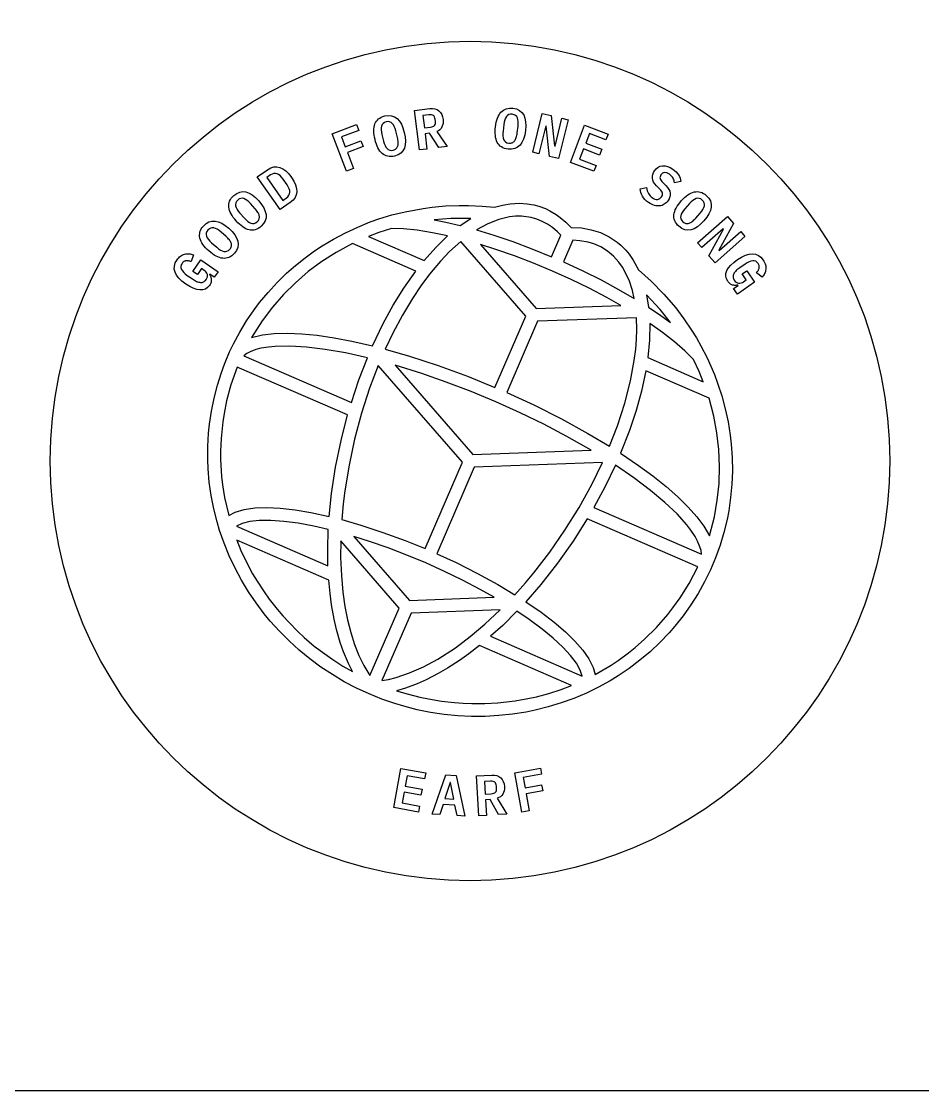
# Model space of a CAD drawing. Header units: millimetres. Extents: x 0 to 600, y 0 to 400.
# Drawn here: x 51.6 to 94.6, y 0 to 50.9 of the extents above; entities that cross this region are included whole.
import ezdxf

# ---------------------------------------------------------------- set-up
doc = ezdxf.new("R2010")
doc.units = ezdxf.units.MM
for name, color, linetype in [('CUT', 7, 'Continuous'), ('ENGRAVE_BACK_MIRRORED', 7, 'Continuous'), ('ENGRAVE_FRONT', 7, 'Continuous'), ('SHEET', 7, 'Continuous')]:
    doc.layers.add(name, color=color, linetype=linetype)

msp = doc.modelspace()

# ---------------------------------------------------------------- linework, layer by layer
at = {"layer": 'CUT'}
msp.add_circle((73, 30), 20, dxfattribs=at)
at = {"layer": 'ENGRAVE_BACK_MIRRORED'}
for points in [[(84.992, 33.107), (85.16, 32.486), (85.295, 31.859), (85.396, 31.226), (85.445, 30.797), (85.49, 30.16), (85.499, 29.522), (85.475, 28.891), (85.417, 28.258), (85.324, 27.629), (85.243, 27.208), (85.094, 26.591), (84.912, 25.983), (84.697, 25.386), (84.452, 24.807), (84.174, 24.238), (83.865, 23.684), (83.526, 23.147), (83.158, 22.629), (82.763, 22.132), (82.48, 21.808), (82.045, 21.351), (81.58, 20.914), (81.092, 20.502), (80.582, 20.116), (80.052, 19.758), (79.682, 19.531), (79.12, 19.22), (78.541, 18.939), (77.947, 18.688), (77.345, 18.469), (76.726, 18.28), (76.096, 18.124), (75.667, 18.036), (75.024, 17.934), (74.376, 17.866), (73.724, 17.83), (73.071, 17.828), (72.417, 17.859), (71.77, 17.922), (71.121, 18.019), (70.477, 18.149), (69.84, 18.311), (69.416, 18.439), (68.795, 18.654), (68.187, 18.899), (67.588, 19.177), (67.006, 19.484), (66.441, 19.819), (65.894, 20.182), (65.366, 20.572), (64.858, 20.988), (64.377, 21.425), (63.916, 21.888), (63.479, 22.374), (63.199, 22.714), (62.807, 23.235), (62.442, 23.773), (62.109, 24.325), (61.803, 24.896), (61.527, 25.482), (61.283, 26.079), (61.071, 26.688), (60.947, 27.104), (60.79, 27.727), (60.667, 28.351), (60.577, 28.985), (60.522, 29.622), (60.503, 30.053), (60.505, 30.69), (60.54, 31.32), (60.584, 31.748), (60.676, 32.377), (60.802, 32.994), (60.962, 33.608), (61.155, 34.212), (61.303, 34.614), (61.548, 35.193), (61.733, 35.579), (62.029, 36.133), (62.358, 36.676), (62.716, 37.2), (62.974, 37.543), (63.375, 38.029), (63.806, 38.498), (64.262, 38.943), (64.584, 39.229), (65.075, 39.629), (65.592, 40.006), (65.953, 40.245), (66.503, 40.576), (67.071, 40.877), (67.65, 41.146), (68.249, 41.387), (68.66, 41.533), (69.28, 41.721), (69.904, 41.876), (70.761, 42.035), (71.192, 42.092), (71.836, 42.15), (72.488, 42.174), (72.929, 42.172), (73.578, 42.142), (74.161, 42.086), (74.542, 42.19), (74.907, 42.253), (75.364, 42.279), (75.719, 42.256), (76.046, 42.199), (76.277, 42.137), (76.588, 42.022), (76.806, 41.919), (77.099, 41.747), (77.301, 41.605), (77.571, 41.38), (77.825, 41.128), (78.303, 41.104), (78.773, 41.021), (79.216, 40.881), (79.629, 40.682), (80.007, 40.427), (80.182, 40.279), (80.419, 40.041), (80.575, 39.853), (80.775, 39.569), (81.028, 39.109), (81.627, 38.572), (82.233, 37.952), (82.798, 37.29), (83.193, 36.765), (83.555, 36.231), (83.782, 35.862), (83.999, 35.482), (84.292, 34.91), (84.641, 34.116), (84.793, 33.714), (84.992, 33.107)], [(73.032, 41.556), (72.084, 41.549), (71.285, 41.485), (71.846, 41.374), (72.529, 41.215), (73.032, 41.556)], [(77.33, 40.759), (77.161, 40.924), (76.927, 41.118), (76.685, 41.283), (76.435, 41.418), (76.178, 41.524), (75.913, 41.6), (75.456, 41.663), (75.171, 41.661), (74.878, 41.63), (74.375, 41.511), (73.855, 41.306), (73.309, 41.006), (74.129, 40.758), (75.032, 40.454), (75.947, 40.114), (76.886, 39.733), (77.33, 40.759)], [(71.933, 40.727), (71.207, 40.876), (70.489, 40.99), (69.834, 41.057), (69.259, 41.077), (68.658, 40.883), (68.16, 40.694), (70.809, 39.546), (71.367, 40.177), (71.933, 40.727)], [(70.417, 39.047), (67.401, 40.355), (66.626, 39.939), (65.942, 39.503), (65.293, 39.02), (64.681, 38.494), (64.109, 37.927), (63.581, 37.321), (63.098, 36.679), (62.593, 35.884), (63.111, 36.006), (63.67, 36.071), (64.293, 36.089), (64.979, 36.061), (65.722, 35.989), (66.52, 35.873), (67.364, 35.715), (68.361, 35.487), (68.869, 36.546), (69.344, 37.416), (69.848, 38.235), (70.417, 39.047)], [(68.964, 35.332), (70.122, 34.997), (71.488, 34.549), (72.876, 34.037), (74.185, 33.505), (75.657, 36.899), (72.559, 40.458), (72.027, 39.974), (71.599, 39.524), (71.073, 38.895), (70.661, 38.341), (70.262, 37.745), (69.781, 36.946), (69.326, 36.092), (68.964, 35.332)], [(80.184, 37.413), (79.513, 37.79), (78.677, 38.228), (77.811, 38.649), (76.924, 39.05), (76.025, 39.424), (75.125, 39.768), (74.234, 40.079), (73.5, 40.311), (76.15, 37.266), (80.184, 37.413)], [(77.448, 39.489), (78.368, 39.064), (79.241, 38.629), (80.081, 38.177), (80.822, 37.749), (80.735, 38.125), (80.592, 38.568), (80.462, 38.872), (80.26, 39.236), (80.089, 39.48), (79.834, 39.764), (79.551, 40.003), (79.239, 40.196), (78.898, 40.345), (78.623, 40.426), (78.232, 40.495), (77.893, 40.515), (77.448, 39.489)], [(82.555, 36.599), (82.056, 37.225), (81.413, 37.922), (81.508, 37.322), (82.091, 36.932), (82.555, 36.599)], [(80.826, 34.782), (80.894, 35.328), (80.932, 35.801), (80.948, 36.258), (80.935, 36.826), (76.22, 36.655), (74.748, 33.261), (76.032, 32.669), (77.354, 32.006), (78.615, 31.315), (79.651, 30.698), (80.025, 31.667), (80.379, 32.76), (80.65, 33.821), (80.826, 34.782)], [(84.114, 33.777), (83.912, 34.27), (83.643, 34.841), (83.235, 35.247), (82.739, 35.679), (82.164, 36.125), (81.559, 36.553), (81.544, 35.764), (81.466, 34.926), (84.114, 33.777)], [(68.115, 34.916), (67.071, 35.148), (66.104, 35.318), (65.215, 35.427), (64.415, 35.474), (63.715, 35.459), (63.406, 35.429), (63.039, 35.368), (62.8, 35.306), (62.531, 35.206), (62.368, 35.12), (62.216, 35.01), (67.345, 32.786), (67.71, 33.873), (68.115, 34.916)], [(61.503, 27.395), (61.811, 27.557), (62.243, 27.688), (62.741, 27.761), (63.319, 27.782), (63.956, 27.752), (64.661, 27.673), (65.418, 27.546), (66.286, 27.358), (66.398, 28.447), (66.592, 29.712), (66.854, 30.977), (67.169, 32.194), (61.909, 34.475), (61.609, 33.632), (61.4, 32.858), (61.28, 32.268), (61.218, 31.871), (61.137, 31.072), (61.114, 30.468), (61.117, 30.065), (61.165, 29.259), (61.211, 28.857), (61.307, 28.256), (61.503, 27.395)], [(67.832, 32.28), (67.5, 31.045), (67.234, 29.808), (67.034, 28.573), (66.959, 27.961), (66.89, 27.205), (67.801, 26.942), (68.849, 26.599), (69.916, 26.205), (70.855, 25.824), (72.642, 29.945), (68.629, 34.554), (68.217, 33.469), (67.832, 32.28)], [(74.223, 32.821), (73.047, 33.311), (71.87, 33.761), (70.705, 34.167), (69.435, 34.563), (73.135, 30.312), (78.767, 30.516), (77.611, 31.173), (76.518, 31.746), (75.384, 32.298), (74.223, 32.821)], [(80.176, 30.365), (81.024, 29.792), (81.716, 29.285), (82.347, 28.781), (82.907, 28.288), (83.396, 27.807), (83.809, 27.339), (84.143, 26.887), (84.408, 26.426), (84.643, 27.338), (84.782, 28.129), (84.863, 28.928), (84.887, 29.733), (84.852, 30.54), (84.76, 31.344), (84.611, 32.141), (84.386, 32.991), (81.369, 34.299), (81.166, 33.328), (80.912, 32.401), (80.602, 31.459), (80.176, 30.365)], [(78.197, 27.786), (78.801, 28.88), (79.312, 29.922), (73.204, 29.701), (71.418, 25.58), (72.339, 25.155), (73.355, 24.645), (74.322, 24.115), (75.136, 23.629), (75.641, 24.196), (76.037, 24.67), (76.801, 25.66), (77.522, 26.7), (78.197, 27.786)], [(84.028, 25.553), (84.005, 25.739), (83.956, 25.917), (83.845, 26.182), (83.726, 26.399), (83.521, 26.708), (83.331, 26.954), (82.864, 27.475), (82.283, 28.027), (81.596, 28.601), (80.811, 29.191), (79.927, 29.795), (79.443, 28.786), (78.899, 27.777), (84.028, 25.553)], [(66.246, 26.737), (65.557, 26.893), (64.81, 27.03), (64.122, 27.121), (63.503, 27.164), (62.959, 27.161), (62.502, 27.113), (62.139, 27.025), (61.867, 26.9), (66.231, 25.007), (66.219, 25.781), (66.246, 26.737)], [(75.661, 23.294), (76.391, 22.789), (77.001, 22.322), (77.541, 21.862), (77.998, 21.418), (78.378, 20.981), (78.665, 20.568), (78.865, 20.163), (78.957, 19.828), (79.72, 20.273), (80.058, 20.497), (80.548, 20.855), (80.864, 21.107), (81.319, 21.506), (81.891, 22.073), (82.419, 22.679), (82.666, 22.996), (83.015, 23.486), (83.437, 24.168), (83.847, 24.963), (78.587, 27.243), (77.914, 26.182), (77.169, 25.126), (76.379, 24.12), (75.661, 23.294)], [(61.886, 26.223), (62.088, 25.73), (62.35, 25.174), (62.641, 24.63), (62.851, 24.276), (63.188, 23.758), (63.429, 23.422), (63.811, 22.933), (64.08, 22.618), (64.36, 22.312), (64.799, 21.87), (65.105, 21.588), (65.581, 21.184), (66.078, 20.804), (66.419, 20.565), (66.947, 20.228), (67.401, 19.967), (67.205, 20.356), (66.975, 20.902), (66.819, 21.348), (66.642, 21.966), (66.527, 22.462), (66.403, 23.145), (66.331, 23.685), (66.27, 24.322), (61.886, 26.223)], [(66.869, 24.549), (66.94, 23.754), (67.036, 23.073), (67.162, 22.428), (67.316, 21.821), (67.498, 21.256), (67.706, 20.736), (67.938, 20.263), (68.234, 19.779), (69.626, 22.99), (66.839, 26.193), (66.835, 25.395), (66.869, 24.549)], [(67.47, 26.402), (70.12, 23.357), (74.154, 23.504), (73.482, 23.881), (72.647, 24.319), (71.781, 24.741), (70.893, 25.141), (69.994, 25.515), (69.095, 25.859), (68.204, 26.17), (67.47, 26.402)], [(68.797, 19.535), (69.108, 19.591), (69.476, 19.683), (70.115, 19.899), (70.78, 20.193), (71.464, 20.563), (72.301, 21.104), (73.007, 21.632), (73.712, 22.226), (74.432, 22.9), (70.189, 22.746), (68.797, 19.535)], [(78.347, 19.754), (78.252, 20.038), (78.068, 20.364), (77.791, 20.731), (77.422, 21.129), (76.967, 21.552), (76.43, 21.992), (75.82, 22.443), (75.235, 22.839), (74.556, 22.167), (73.982, 21.647), (78.347, 19.754)], [(73.456, 21.206), (72.949, 20.815), (72.505, 20.499), (71.923, 20.123), (71.482, 19.868), (70.909, 19.574), (70.477, 19.383), (69.922, 19.178), (69.504, 19.055), (70.004, 18.902), (70.611, 18.747), (71.019, 18.662), (71.636, 18.559), (72.256, 18.487), (72.671, 18.457), (73.086, 18.441), (73.709, 18.443), (74.329, 18.477), (74.741, 18.518), (75.15, 18.572), (75.76, 18.679), (76.162, 18.768), (76.757, 18.927), (77.342, 19.117), (77.84, 19.306), (73.456, 21.206)]]:
    msp.add_lwpolyline(points, close=True, dxfattribs=at)
at = {"layer": 'ENGRAVE_FRONT'}
for points in [[(68.707, 44.767), (68.659, 44.838), (68.615, 44.917), (68.574, 45.004), (68.537, 45.099), (68.504, 45.201), (68.474, 45.311), (68.449, 45.421), (68.431, 45.527), (68.42, 45.628), (68.415, 45.724), (68.417, 45.816), (68.427, 45.901), (68.443, 45.981), (68.468, 46.056), (68.499, 46.124), (68.539, 46.187), (68.585, 46.244), (68.64, 46.296), (68.702, 46.341), (68.772, 46.38), (68.85, 46.412), (68.935, 46.438), (69.107, 46.463), (69.263, 46.452), (69.402, 46.403), (69.526, 46.317), (69.634, 46.197), (69.727, 46.047), (69.806, 45.867), (69.869, 45.656), (69.911, 45.44), (69.926, 45.244), (69.913, 45.068), (69.874, 44.911), (69.804, 44.778), (69.703, 44.67), (69.571, 44.587), (69.407, 44.53), (69.319, 44.512), (69.235, 44.504), (69.155, 44.506), (69.079, 44.517), (69.007, 44.538), (68.939, 44.566), (68.875, 44.604), (68.815, 44.65), (68.759, 44.704), (68.707, 44.767)], [(71.692, 46.403), (71.717, 46.276), (71.723, 46.176), (71.716, 46.082), (71.696, 45.995), (71.663, 45.915), (71.618, 45.844), (71.561, 45.785), (71.492, 45.737), (71.411, 45.702), (71.908, 44.978), (71.519, 44.93), (71.07, 45.619), (70.857, 45.593), (70.946, 44.861), (70.592, 44.818), (70.362, 46.704), (71.078, 46.791), (71.209, 46.797), (71.326, 46.781), (71.429, 46.744), (71.519, 46.685), (71.593, 46.608), (71.651, 46.514), (71.692, 46.403)], [(71.327, 46.341), (71.309, 46.39), (71.284, 46.43), (71.253, 46.46), (71.214, 46.481), (71.165, 46.493), (71.107, 46.497), (71.04, 46.493), (70.751, 46.458), (70.823, 45.869), (71.112, 45.904), (71.178, 45.915), (71.233, 45.933), (71.277, 45.957), (71.311, 45.987), (71.334, 46.024), (71.348, 46.068), (71.353, 46.12), (71.35, 46.18), (71.338, 46.282), (71.327, 46.341)], [(74.24, 45.328), (74.22, 45.411), (74.207, 45.501), (74.2, 45.597), (74.199, 45.699), (74.204, 45.807), (74.215, 45.92), (74.231, 46.031), (74.252, 46.136), (74.277, 46.235), (74.307, 46.327), (74.342, 46.412), (74.381, 46.488), (74.425, 46.557), (74.474, 46.618), (74.528, 46.671), (74.587, 46.715), (74.651, 46.752), (74.72, 46.781), (74.795, 46.801), (74.874, 46.813), (74.958, 46.815), (75.047, 46.808), (75.217, 46.771), (75.358, 46.705), (75.472, 46.61), (75.556, 46.486), (75.615, 46.336), (75.649, 46.162), (75.658, 45.966), (75.642, 45.746), (75.604, 45.529), (75.549, 45.341), (75.474, 45.18), (75.381, 45.048), (75.269, 44.948), (75.136, 44.883), (74.983, 44.853), (74.81, 44.858), (74.721, 44.872), (74.64, 44.895), (74.566, 44.925), (74.499, 44.963), (74.439, 45.007), (74.385, 45.058), (74.339, 45.116), (74.299, 45.18), (74.266, 45.251), (74.24, 45.328)], [(75.168, 45.326), (75.187, 45.368), (75.202, 45.414), (75.216, 45.464), (75.228, 45.517), (75.239, 45.573), (75.247, 45.632), (75.286, 45.954), (75.295, 46.07), (75.294, 46.174), (75.282, 46.266), (75.258, 46.347), (75.222, 46.414), (75.168, 46.465), (75.098, 46.5), (75.012, 46.519), (74.924, 46.521), (74.847, 46.504), (74.783, 46.467), (74.732, 46.411), (74.69, 46.338), (74.656, 46.252), (74.629, 46.151), (74.61, 46.036), (74.571, 45.712), (74.562, 45.596), (74.563, 45.492), (74.575, 45.4), (74.599, 45.319), (74.635, 45.252), (74.689, 45.201), (74.759, 45.166), (74.845, 45.147), (74.891, 45.143), (74.933, 45.145), (74.973, 45.152), (75.009, 45.164), (75.042, 45.18), (75.073, 45.201), (75.1, 45.226), (75.125, 45.255), (75.148, 45.289), (75.168, 45.326)], [(77.672, 46.254), (77.216, 44.409), (76.791, 44.514), (76.635, 45.958), (76.608, 45.964), (76.281, 44.64), (75.985, 44.714), (76.441, 46.558), (76.867, 46.453), (77.023, 45.009), (77.049, 45.003), (77.377, 46.327), (77.672, 46.254)], [(67.156, 44.699), (67.446, 43.936), (67.113, 43.809), (66.437, 45.585), (67.597, 46.026), (67.702, 45.752), (66.875, 45.437), (67.051, 44.974), (67.797, 45.258), (67.901, 44.983), (67.156, 44.699)], [(69.576, 45.095), (69.578, 45.141), (69.576, 45.19), (69.571, 45.241), (69.564, 45.295), (69.553, 45.351), (69.54, 45.409), (69.462, 45.724), (69.43, 45.835), (69.392, 45.932), (69.347, 46.014), (69.297, 46.081), (69.239, 46.131), (69.171, 46.159), (69.093, 46.167), (69.005, 46.155), (68.922, 46.125), (68.857, 46.082), (68.81, 46.025), (68.782, 45.954), (68.768, 45.871), (68.767, 45.778), (68.778, 45.674), (68.802, 45.561), (68.88, 45.243), (68.913, 45.132), (68.951, 45.035), (68.995, 44.953), (69.046, 44.886), (69.104, 44.837), (69.172, 44.808), (69.25, 44.8), (69.337, 44.812), (69.381, 44.826), (69.42, 44.842), (69.455, 44.863), (69.484, 44.887), (69.51, 44.914), (69.531, 44.944), (69.548, 44.977), (69.561, 45.014), (69.57, 45.053), (69.576, 45.095)], [(78.407, 44.866), (78.221, 44.377), (79.009, 44.077), (78.905, 43.802), (77.783, 44.229), (78.459, 46.005), (79.581, 45.578), (79.476, 45.303), (78.687, 45.604), (78.511, 45.14), (79.272, 44.851), (79.167, 44.576), (78.407, 44.866)], [(64.494, 43.511), (64.609, 43.326), (64.689, 43.15), (64.736, 42.984), (64.748, 42.827), (64.724, 42.682), (64.664, 42.547), (64.567, 42.424), (64.433, 42.313), (63.948, 41.977), (62.866, 43.538), (63.351, 43.875), (63.502, 43.961), (63.652, 44.008), (63.799, 44.017), (63.944, 43.987), (64.086, 43.921), (64.226, 43.819), (64.362, 43.683), (64.494, 43.511)], [(81.108, 42.966), (81.412, 43.027), (81.424, 42.949), (81.442, 42.876), (81.467, 42.809), (81.498, 42.747), (81.535, 42.69), (81.578, 42.638), (81.627, 42.59), (81.682, 42.547), (81.748, 42.507), (81.812, 42.48), (81.872, 42.466), (81.93, 42.465), (81.985, 42.477), (82.035, 42.502), (82.081, 42.54), (82.123, 42.59), (82.15, 42.637), (82.166, 42.682), (82.172, 42.726), (82.167, 42.769), (82.151, 42.814), (82.124, 42.861), (82.085, 42.91), (82.034, 42.963), (81.887, 43.105), (81.803, 43.199), (81.741, 43.292), (81.703, 43.385), (81.687, 43.477), (81.69, 43.567), (81.709, 43.655), (81.743, 43.74), (81.792, 43.823), (81.874, 43.922), (81.965, 43.996), (82.065, 44.044), (82.175, 44.066), (82.291, 44.063), (82.411, 44.035), (82.534, 43.983), (82.661, 43.906), (82.747, 43.841), (82.821, 43.773), (82.885, 43.703), (82.937, 43.629), (82.978, 43.553), (83.009, 43.477), (83.03, 43.4), (83.041, 43.322), (82.741, 43.258), (82.733, 43.316), (82.718, 43.372), (82.698, 43.426), (82.673, 43.479), (82.64, 43.53), (82.6, 43.578), (82.552, 43.623), (82.497, 43.665), (82.376, 43.73), (82.269, 43.745), (82.176, 43.713), (82.096, 43.632), (82.07, 43.587), (82.055, 43.544), (82.05, 43.501), (82.055, 43.458), (82.072, 43.414), (82.1, 43.367), (82.139, 43.316), (82.191, 43.262), (82.334, 43.119), (82.413, 43.03), (82.472, 42.94), (82.512, 42.85), (82.532, 42.76), (82.534, 42.671), (82.517, 42.582), (82.484, 42.493), (82.432, 42.406), (82.392, 42.354), (82.35, 42.307), (82.304, 42.267), (82.255, 42.232), (82.204, 42.203), (82.15, 42.18), (82.093, 42.163), (82.035, 42.153), (81.974, 42.149), (81.912, 42.151), (81.848, 42.161), (81.782, 42.177), (81.715, 42.201), (81.647, 42.231), (81.578, 42.269), (81.508, 42.314), (81.414, 42.386), (81.333, 42.461), (81.266, 42.54), (81.212, 42.622), (81.171, 42.706), (81.139, 42.792), (81.118, 42.878), (81.108, 42.966)], [(64.093, 43.435), (64.023, 43.526), (63.952, 43.597), (63.879, 43.651), (63.805, 43.686), (63.729, 43.702), (63.652, 43.697), (63.574, 43.672), (63.494, 43.626), (63.317, 43.504), (64.074, 42.412), (64.251, 42.534), (64.321, 42.593), (64.372, 42.658), (64.404, 42.728), (64.416, 42.804), (64.409, 42.886), (64.384, 42.974), (64.341, 43.066), (64.281, 43.164), (64.093, 43.435)], [(62.395, 41.033), (62.32, 41.064), (62.244, 41.105), (62.168, 41.154), (62.091, 41.212), (62.014, 41.279), (61.937, 41.354), (61.859, 41.437), (61.787, 41.523), (61.721, 41.608), (61.664, 41.692), (61.615, 41.775), (61.574, 41.857), (61.543, 41.937), (61.52, 42.016), (61.507, 42.093), (61.503, 42.168), (61.509, 42.242), (61.523, 42.315), (61.547, 42.386), (61.581, 42.455), (61.625, 42.522), (61.679, 42.586), (61.743, 42.649), (61.883, 42.752), (62.026, 42.814), (62.172, 42.836), (62.322, 42.818), (62.473, 42.762), (62.626, 42.673), (62.779, 42.55), (62.933, 42.393), (63.071, 42.221), (63.176, 42.055), (63.247, 41.893), (63.284, 41.736), (63.285, 41.585), (63.247, 41.443), (63.168, 41.308), (63.05, 41.181), (62.98, 41.124), (62.909, 41.078), (62.838, 41.043), (62.765, 41.017), (62.692, 41.001), (62.618, 40.995), (62.544, 40.999), (62.47, 41.011), (62.395, 41.033)], [(82.728, 41.814), (82.75, 41.892), (82.781, 41.972), (82.822, 42.053), (82.87, 42.136), (82.928, 42.22), (82.993, 42.306), (83.067, 42.393), (83.144, 42.475), (83.221, 42.55), (83.298, 42.616), (83.374, 42.675), (83.451, 42.725), (83.527, 42.765), (83.602, 42.797), (83.677, 42.819), (83.752, 42.831), (83.826, 42.834), (83.899, 42.828), (83.973, 42.813), (84.045, 42.787), (84.117, 42.751), (84.187, 42.705), (84.257, 42.649), (84.375, 42.522), (84.454, 42.387), (84.493, 42.244), (84.492, 42.094), (84.454, 41.937), (84.383, 41.775), (84.279, 41.609), (84.141, 41.437), (83.986, 41.28), (83.833, 41.157), (83.68, 41.068), (83.529, 41.012), (83.38, 40.994), (83.233, 41.016), (83.09, 41.078), (82.95, 41.181), (82.886, 41.243), (82.832, 41.308), (82.789, 41.375), (82.755, 41.444), (82.731, 41.515), (82.716, 41.587), (82.711, 41.661), (82.715, 41.737), (82.728, 41.814)], [(62.95, 41.72), (62.935, 41.76), (62.916, 41.801), (62.892, 41.844), (62.863, 41.887), (62.832, 41.931), (62.796, 41.976), (62.757, 42.021), (62.542, 42.263), (62.461, 42.347), (62.382, 42.414), (62.305, 42.466), (62.229, 42.502), (62.154, 42.519), (62.081, 42.512), (62.008, 42.483), (61.937, 42.431), (61.877, 42.366), (61.839, 42.297), (61.825, 42.225), (61.833, 42.149), (61.859, 42.07), (61.902, 41.987), (61.96, 41.9), (62.034, 41.811), (62.251, 41.567), (62.331, 41.483), (62.41, 41.415), (62.488, 41.364), (62.564, 41.328), (62.638, 41.311), (62.712, 41.317), (62.784, 41.346), (62.856, 41.398), (62.889, 41.431), (62.915, 41.464), (62.936, 41.498), (62.952, 41.533), (62.961, 41.568), (62.966, 41.605), (62.965, 41.642), (62.96, 41.681), (62.95, 41.72)], [(83.474, 41.342), (83.512, 41.362), (83.551, 41.386), (83.59, 41.415), (83.63, 41.448), (83.67, 41.484), (83.711, 41.525), (83.751, 41.569), (83.966, 41.811), (84.04, 41.9), (84.098, 41.987), (84.141, 42.07), (84.167, 42.149), (84.175, 42.225), (84.161, 42.297), (84.123, 42.366), (84.063, 42.431), (83.992, 42.483), (83.919, 42.512), (83.846, 42.519), (83.771, 42.502), (83.695, 42.466), (83.618, 42.414), (83.539, 42.347), (83.458, 42.263), (83.241, 42.019), (83.167, 41.929), (83.109, 41.843), (83.067, 41.76), (83.04, 41.681), (83.032, 41.605), (83.047, 41.532), (83.084, 41.464), (83.144, 41.398), (83.18, 41.37), (83.216, 41.347), (83.252, 41.33), (83.288, 41.319), (83.325, 41.314), (83.362, 41.313), (83.399, 41.318), (83.436, 41.328), (83.474, 41.342)], [(61.139, 39.67), (61.06, 39.692), (60.98, 39.723), (60.899, 39.763), (60.816, 39.811), (60.731, 39.868), (60.645, 39.933), (60.558, 40.006), (60.476, 40.083), (60.401, 40.159), (60.334, 40.236), (60.275, 40.312), (60.224, 40.389), (60.183, 40.464), (60.152, 40.54), (60.129, 40.615), (60.116, 40.689), (60.113, 40.763), (60.119, 40.837), (60.134, 40.91), (60.159, 40.983), (60.194, 41.054), (60.24, 41.125), (60.296, 41.195), (60.423, 41.314), (60.557, 41.393), (60.7, 41.433), (60.85, 41.433), (61.007, 41.396), (61.169, 41.325), (61.336, 41.222), (61.509, 41.085), (61.666, 40.931), (61.79, 40.778), (61.88, 40.626), (61.937, 40.475), (61.956, 40.326), (61.935, 40.179), (61.873, 40.036), (61.771, 39.896), (61.708, 39.831), (61.644, 39.777), (61.577, 39.733), (61.508, 39.699), (61.438, 39.674), (61.365, 39.659), (61.291, 39.654), (61.216, 39.657), (61.139, 39.67)], [(85.897, 40.926), (86.099, 40.698), (84.673, 39.441), (84.383, 39.77), (85.077, 41.046), (85.059, 41.066), (84.036, 40.164), (83.834, 40.393), (85.26, 41.649), (85.55, 41.321), (84.856, 40.045), (84.874, 40.025), (85.897, 40.926)], [(61.607, 40.419), (61.587, 40.457), (61.563, 40.495), (61.534, 40.535), (61.5, 40.574), (61.464, 40.614), (61.423, 40.654), (61.379, 40.694), (61.136, 40.909), (61.046, 40.982), (60.959, 41.039), (60.876, 41.082), (60.796, 41.108), (60.72, 41.115), (60.648, 41.1), (60.58, 41.063), (60.515, 41.002), (60.463, 40.931), (60.434, 40.858), (60.429, 40.784), (60.445, 40.71), (60.482, 40.634), (60.534, 40.557), (60.602, 40.478), (60.686, 40.398), (60.931, 40.182), (61.021, 40.109), (61.108, 40.051), (61.191, 40.009), (61.271, 39.983), (61.347, 39.975), (61.419, 39.99), (61.487, 40.028), (61.552, 40.088), (61.581, 40.124), (61.603, 40.16), (61.62, 40.197), (61.631, 40.233), (61.636, 40.27), (61.636, 40.307), (61.631, 40.344), (61.621, 40.381), (61.607, 40.419)], [(60.664, 38.713), (60.67, 38.681), (60.673, 38.649), (60.674, 38.615), (60.672, 38.582), (60.667, 38.547), (60.659, 38.512), (60.647, 38.476), (60.632, 38.44), (60.612, 38.403), (60.589, 38.367), (60.499, 38.264), (60.393, 38.194), (60.271, 38.156), (60.132, 38.15), (59.98, 38.176), (59.817, 38.231), (59.643, 38.317), (59.459, 38.432), (59.277, 38.57), (59.131, 38.71), (59.021, 38.851), (58.947, 38.994), (58.91, 39.139), (58.913, 39.285), (58.956, 39.433), (59.039, 39.581), (59.08, 39.637), (59.122, 39.686), (59.166, 39.729), (59.211, 39.765), (59.258, 39.796), (59.305, 39.822), (59.354, 39.843), (59.403, 39.858), (59.454, 39.868), (59.505, 39.874), (59.557, 39.875), (59.609, 39.872), (59.662, 39.864), (59.716, 39.854), (59.769, 39.84), (59.822, 39.823), (59.714, 39.502), (59.684, 39.51), (59.653, 39.519), (59.623, 39.526), (59.593, 39.533), (59.563, 39.538), (59.534, 39.541), (59.506, 39.542), (59.477, 39.54), (59.45, 39.535), (59.423, 39.528), (59.397, 39.518), (59.371, 39.505), (59.346, 39.489), (59.323, 39.469), (59.3, 39.444), (59.278, 39.414), (59.238, 39.342), (59.221, 39.269), (59.225, 39.197), (59.251, 39.126), (59.296, 39.054), (59.357, 38.984), (59.434, 38.914), (59.527, 38.844), (59.778, 38.672), (59.828, 38.639), (59.878, 38.609), (59.926, 38.582), (59.973, 38.559), (60.02, 38.54), (60.065, 38.525), (60.109, 38.514), (60.151, 38.508), (60.192, 38.507), (60.231, 38.51), (60.269, 38.519), (60.305, 38.532), (60.338, 38.551), (60.371, 38.576), (60.401, 38.607), (60.429, 38.644), (60.465, 38.707), (60.486, 38.768), (60.493, 38.828), (60.485, 38.887), (60.464, 38.943), (60.433, 38.994), (60.391, 39.041), (60.338, 39.083), (60.21, 39.171), (60.014, 38.886), (59.801, 39.032), (60.177, 39.58), (60.996, 39.018), (60.816, 38.755), (60.598, 38.905), (60.586, 38.887), (60.602, 38.86), (60.617, 38.832), (60.631, 38.804), (60.644, 38.774), (60.655, 38.744), (60.664, 38.713)], [(85.572, 38.369), (85.54, 38.375), (85.508, 38.384), (85.477, 38.395), (85.446, 38.409), (85.416, 38.426), (85.386, 38.447), (85.357, 38.47), (85.329, 38.498), (85.302, 38.529), (85.276, 38.564), (85.212, 38.685), (85.185, 38.809), (85.194, 38.937), (85.238, 39.068), (85.317, 39.201), (85.428, 39.333), (85.57, 39.464), (85.744, 39.595), (85.938, 39.715), (86.121, 39.801), (86.293, 39.852), (86.453, 39.87), (86.601, 39.852), (86.736, 39.796), (86.858, 39.703), (86.967, 39.572), (87.004, 39.514), (87.035, 39.457), (87.059, 39.401), (87.077, 39.345), (87.089, 39.291), (87.096, 39.237), (87.097, 39.185), (87.094, 39.133), (87.085, 39.082), (87.072, 39.032), (87.055, 38.983), (87.033, 38.936), (87.007, 38.889), (86.978, 38.843), (86.946, 38.798), (86.911, 38.755), (86.65, 38.972), (86.669, 38.997), (86.687, 39.022), (86.705, 39.047), (86.722, 39.073), (86.738, 39.099), (86.751, 39.125), (86.762, 39.151), (86.77, 39.178), (86.776, 39.206), (86.779, 39.233), (86.779, 39.261), (86.777, 39.29), (86.77, 39.319), (86.76, 39.348), (86.745, 39.379), (86.725, 39.41), (86.672, 39.473), (86.61, 39.515), (86.542, 39.537), (86.466, 39.539), (86.383, 39.522), (86.295, 39.491), (86.202, 39.445), (86.104, 39.383), (85.852, 39.21), (85.803, 39.176), (85.758, 39.14), (85.716, 39.105), (85.677, 39.069), (85.642, 39.033), (85.612, 38.996), (85.586, 38.959), (85.565, 38.921), (85.549, 38.884), (85.538, 38.846), (85.533, 38.808), (85.532, 38.77), (85.538, 38.731), (85.549, 38.693), (85.568, 38.653), (85.592, 38.613), (85.637, 38.557), (85.687, 38.515), (85.74, 38.487), (85.798, 38.474), (85.858, 38.473), (85.917, 38.483), (85.976, 38.506), (86.035, 38.54), (86.163, 38.628), (85.967, 38.913), (86.18, 39.059), (86.556, 38.512), (85.737, 37.95), (85.557, 38.212), (85.774, 38.362), (85.762, 38.38), (85.731, 38.374), (85.7, 38.37), (85.668, 38.367), (85.636, 38.366), (85.604, 38.366), (85.572, 38.369)], [(70.715, 14.366), (70.662, 14.077), (69.862, 14.224), (69.767, 13.71), (70.597, 13.557), (70.544, 13.268), (69.363, 13.485), (69.707, 15.354), (70.888, 15.137), (70.834, 14.848), (70.004, 15), (69.915, 14.513), (70.715, 14.366)], [(76.409, 14.573), (76.462, 14.284), (75.678, 14.139), (75.825, 13.336), (75.475, 13.272), (75.131, 15.14), (76.352, 15.365), (76.405, 15.076), (75.535, 14.916), (75.625, 14.429), (76.409, 14.573)], [(72.759, 13.084), (72.381, 13.106), (72.277, 13.595), (71.715, 13.63), (71.555, 13.157), (71.197, 13.178), (71.844, 15.043), (72.339, 15.013), (72.759, 13.084)], [(74.464, 14.903), (74.534, 14.821), (74.586, 14.724), (74.62, 14.611), (74.637, 14.483), (74.637, 14.382), (74.625, 14.289), (74.599, 14.203), (74.562, 14.125), (74.512, 14.057), (74.452, 14.001), (74.38, 13.958), (74.297, 13.928), (74.749, 13.175), (74.358, 13.151), (73.952, 13.866), (73.737, 13.853), (73.782, 13.116), (73.426, 13.095), (73.311, 14.991), (74.031, 15.035), (74.162, 15.033), (74.278, 15.01), (74.378, 14.967), (74.464, 14.903)], [(72.235, 13.89), (72.073, 14.677), (72.051, 14.678), (71.795, 13.917), (72.235, 13.89)], [(74.265, 14.349), (74.265, 14.408), (74.259, 14.512), (74.251, 14.571), (74.237, 14.621), (74.214, 14.662), (74.185, 14.694), (74.147, 14.717), (74.1, 14.733), (74.042, 14.74), (73.975, 14.74), (73.684, 14.722), (73.72, 14.13), (74.011, 14.147), (74.078, 14.155), (74.134, 14.17), (74.179, 14.191), (74.214, 14.218), (74.239, 14.254), (74.256, 14.297), (74.265, 14.349)]]:
    msp.add_lwpolyline(points, close=True, dxfattribs=at)
at = {"layer": 'SHEET'}
msp.add_lwpolyline([(0, 0), (600, 0), (600, 400), (0, 400)], close=True, dxfattribs=at)

doc.saveas('drawing.dxf')
